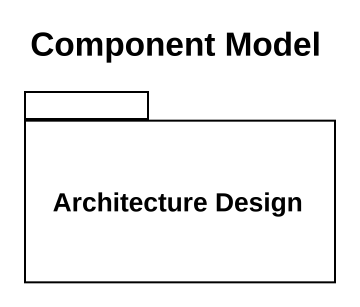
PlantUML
@startuml
title Component Model
package "Architecture Design" as Architecture_Design {
}
@enduml
